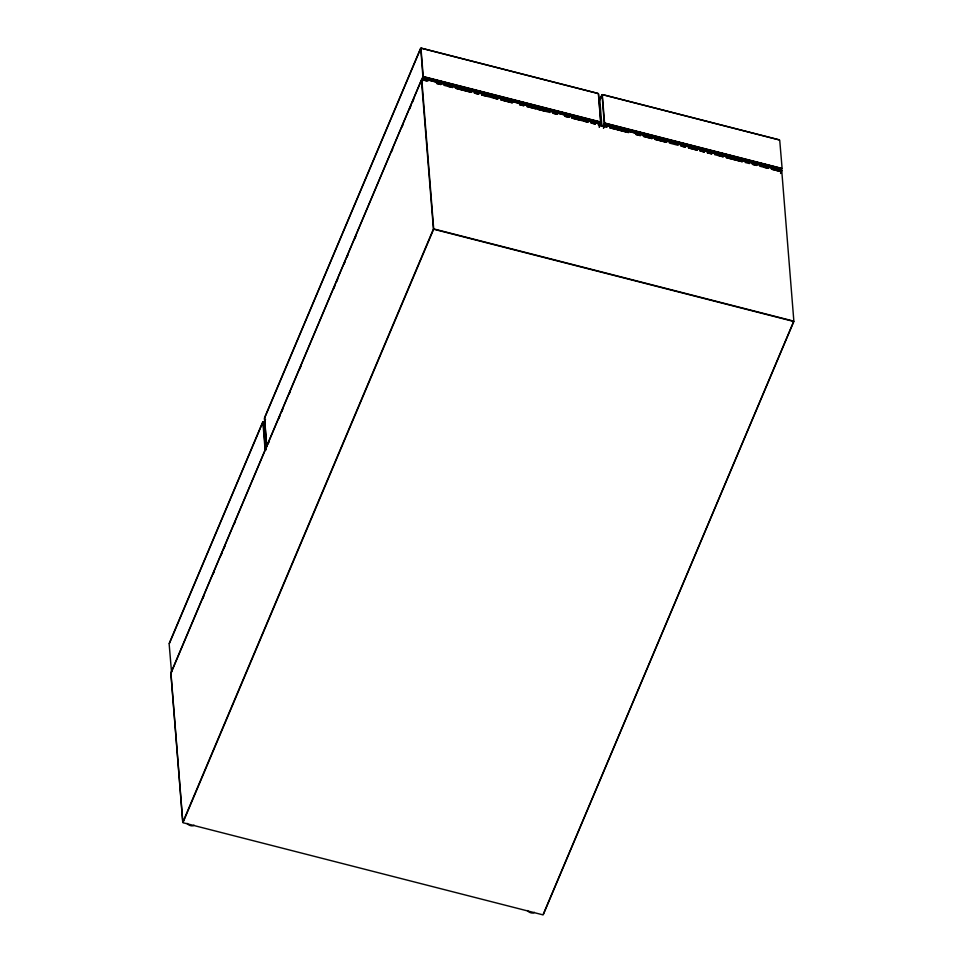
<?xml version="1.0" encoding="UTF-8"?>
<svg xmlns="http://www.w3.org/2000/svg" width="963" height="963" viewBox="0 0 963 963"><rect width="100%" height="100%" fill="white"/><g stroke="black" fill="none" stroke-linecap="round" stroke-linejoin="round"><path stroke-width="1.44" d="M169.235 643.368L262.743 421.999M264.524 417.798L420.53 48.475M169.464 643.284L262.971 421.914M264.753 417.701L420.759 48.391L422.889 76.474M263.934 423.01L265.523 419.254M170.933 672.884L421.421 79.917L433.41 228.857M171.125 672.812L422.793 76.944M202.736 598.721L203.903 595.953M213.256 573.816L214.424 571.047M220.852 555.832L222.02 553.063M223.765 548.91L224.945 546.153M234.286 524.016L235.454 521.248M268.208 443.714L269.375 440.946M278.728 418.809L279.896 416.04M281.653 411.899L282.821 409.131M289.249 393.915L290.417 391.147M299.758 369.022L300.925 366.253M333.655 288.792L334.823 286.023M336.569 281.87L337.736 279.101M344.164 263.886L345.332 261.129M347.089 256.977L348.257 254.208M354.685 238.993L355.853 236.224M391.496 151.853L392.663 149.084M402.016 126.96L403.184 124.191M409.612 108.975L410.78 106.207M412.525 102.054L413.705 99.285M420.711 82.686L423.226 76.908L423.455 78.617M422.215 81.699L423.287 78.846M182.838 822.233L433.326 229.266M183.054 822.414L433.543 229.447M599.504 100.453L601.839 94.928M600.322 98.984L602.068 94.831L604.21 122.927M599.299 125.371L600.467 122.602M599.528 125.286L600.695 122.518M599.227 127.044L600.394 124.275M599.323 127.008L600.491 124.239M602.946 126.165L604.114 123.396M603.199 126.37L604.547 123.36L604.764 125.058M603.44 128.055L604.608 125.298M603.536 128.139L604.704 125.371M780.548 173.484L781.8 170.68M543.108 914.645L793.584 321.678M543.301 914.573L793.777 321.606M421.288 48.15L598.047 93.435M602.609 94.603L779.368 139.876M421.192 48.198L597.963 93.483M602.513 94.651L779.272 139.924M423.564 76.619L600.322 121.904M604.872 123.071L781.643 168.356M423.395 76.835L600.19 122.096M604.716 123.288L781.511 168.549M423.491 76.968L600.25 122.253M604.8 123.42L781.571 168.694M423.588 78.725L600.346 123.998M604.896 125.166L781.655 170.451M423.564 78.858L600.322 124.131M604.872 125.298L781.631 170.583M422.071 79.64L426.44 80.76M436.624 83.372L440.994 84.491M448.264 86.345L452.634 87.464M455.547 88.211L471.557 92.316M474.47 93.062L478.828 94.181L474.386 93.098M481.741 94.928L486.11 96.047M493.381 97.913L497.751 99.02M512.304 102.752L500.664 99.767L512.22 102.8M519.587 104.618L523.944 105.737L519.502 104.666M535.597 108.723L526.857 106.484L550.066 112.49M538.498 109.469L544.324 110.962M553.063 113.189L557.421 114.308M564.703 116.174L569.073 117.293M571.974 118.04L580.713 120.279M583.626 121.025L587.984 122.145M609.82 127.73L614.189 128.849M617.102 129.596L625.83 131.835M636.013 134.447L640.383 135.566M654.936 139.298L666.577 142.271M681.13 146.003L685.5 147.122M700.053 150.854L704.422 151.973M707.336 152.72L711.705 153.827M718.976 155.693L723.345 156.813L714.534 154.622M726.258 157.559L742.268 161.664M752.452 164.276L756.822 165.395M764.092 167.249L768.462 168.369L759.651 166.178M781.559 171.727L771.375 169.115L781.475 171.775M421.987 79.676L427.813 81.169M436.54 83.408L440.91 84.527M443.823 85.274L452.55 87.513M455.463 88.259L471.473 92.352M481.656 94.964L497.666 99.069M552.979 113.237L557.348 114.356M564.619 116.222L568.989 117.342M571.902 118.088L587.912 122.181M609.735 127.778L628.658 132.629M635.941 134.483L640.299 135.602M654.852 139.334L666.504 142.319M669.405 143.066L678.145 145.305M681.058 146.051L685.415 147.158M699.981 150.89L704.338 152.01M707.251 152.756L711.621 153.875M726.174 157.607L742.184 161.7M745.097 162.446L749.455 163.566M752.368 164.312L756.737 165.431M433.976 228.989L793.464 321.076M433.916 229.278L793.404 321.377M183.163 822.763L542.735 914.802M779.717 140.165L782.112 168.489M781.643 168.657L781.836 170.499M781.848 171.968L793.861 321.197M602.296 94.711L604.535 122.783M604.499 123.36L604.644 125.106M599.768 99.622L601.935 126.009M598.553 93.977L600.792 122.048M598.396 93.724L600.635 121.783M600.322 122.205L600.527 124.058M420.975 48.27L423.214 76.342M423.19 76.92L423.323 78.665M421.806 79.736L433.687 228.749M264.584 418.532L266.811 446.591M264.416 418.267L266.655 446.338M263.898 423.19L266.029 449.95M263.2 421.794L265.439 449.865M262.875 421.938L265.114 449.998M169.139 643.838L171.534 672.174M170.981 673.51L182.862 822.51M170.848 673.293L182.729 822.294M193.996 825.122A3.984 2.143 22.9 0 1 190.65 825.664A3.984 2.143 22.9 0 1 187.063 823.353M534.357 912.31A3.984 2.143 22.9 0 1 531.01 912.852A3.984 2.143 22.9 0 1 527.423 910.541M595.266 124.01L590.897 122.891L595.182 124.046M606.907 126.984L598.179 124.757L606.822 127.032M652.023 138.552L643.296 136.313L651.951 138.588M697.14 150.108L688.413 147.869L697.068 150.144"/></g></svg>
